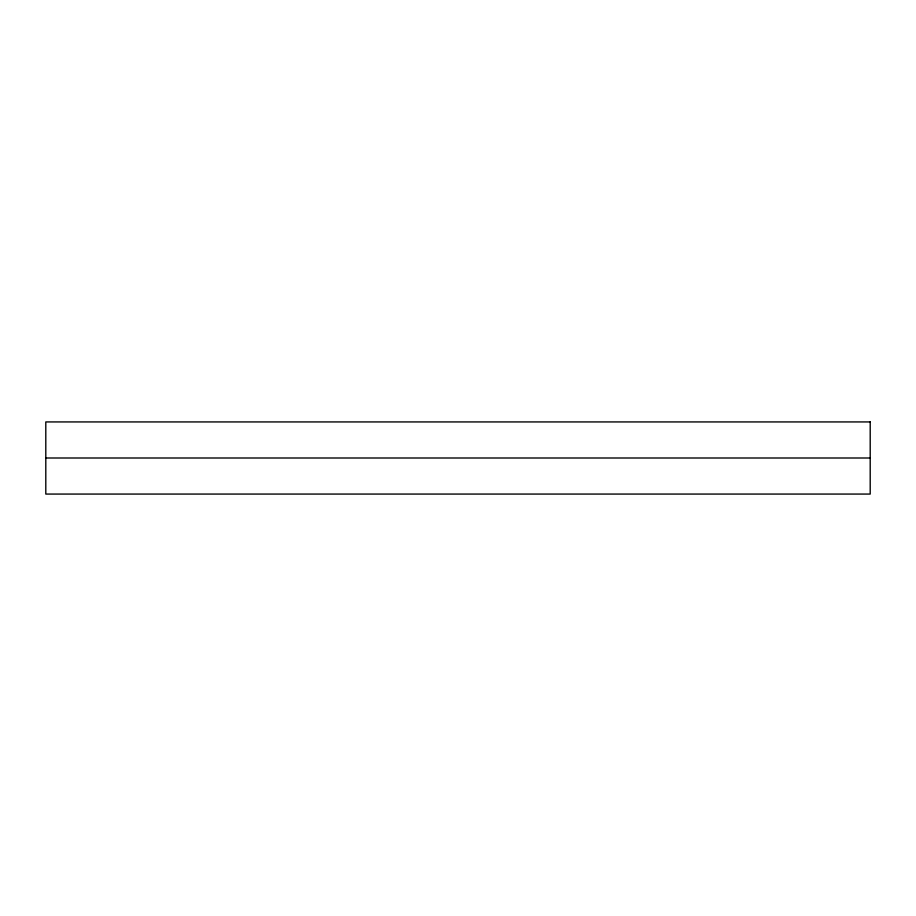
<?xml version="1.0" encoding="UTF-8"?>
<svg xmlns="http://www.w3.org/2000/svg" width="916" height="916" viewBox="0 0 916 916"><rect width="100%" height="100%" fill="white"/><g stroke="black" fill="none" stroke-linecap="round" stroke-linejoin="round"><path stroke-width="1.37" d="M45.8 458L870.2 458M870.2 421.933L45.8 421.933L45.8 494.067L870.2 494.067L870.2 421.933"/></g></svg>
